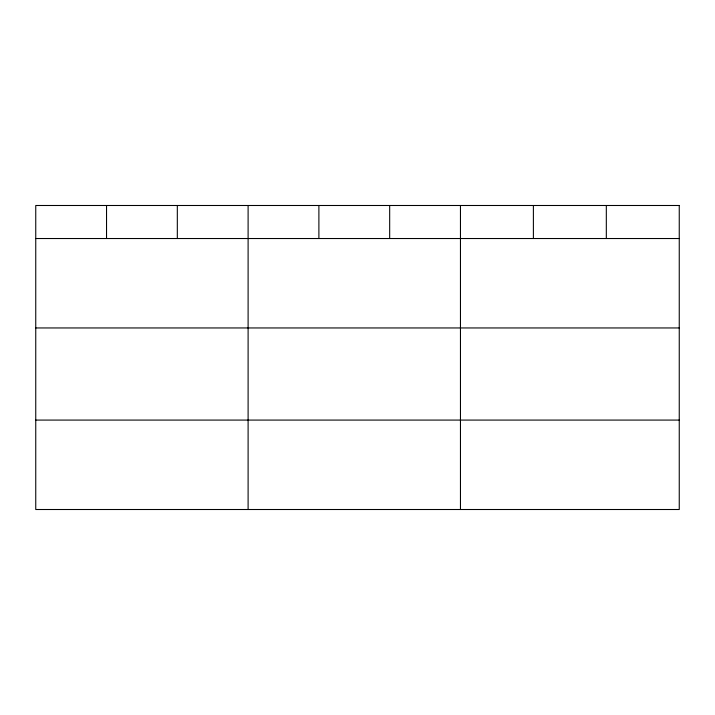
<?xml version="1.0" encoding="UTF-8"?>
<svg xmlns="http://www.w3.org/2000/svg" width="715" height="715" viewBox="0 0 715 715"><rect width="100%" height="100%" fill="white"/><g stroke="black" fill="none" stroke-linecap="round" stroke-linejoin="round"><path stroke-width="1.07" d="M35.75 238.524L679.25 238.524M35.75 327.953L679.25 327.953M35.75 420.08L679.25 420.08M606.32 205.491L606.32 238.524M533.39 205.491L533.39 238.524M460.46 205.491L460.46 509.509M389.675 205.491L389.675 238.524M318.89 205.491L318.89 238.524M248.105 205.491L248.105 509.509M177.32 205.491L177.32 238.524M106.535 205.491L106.535 238.524M679.25 205.491L35.75 205.491L35.75 509.509L679.25 509.509L679.25 205.491"/></g></svg>
